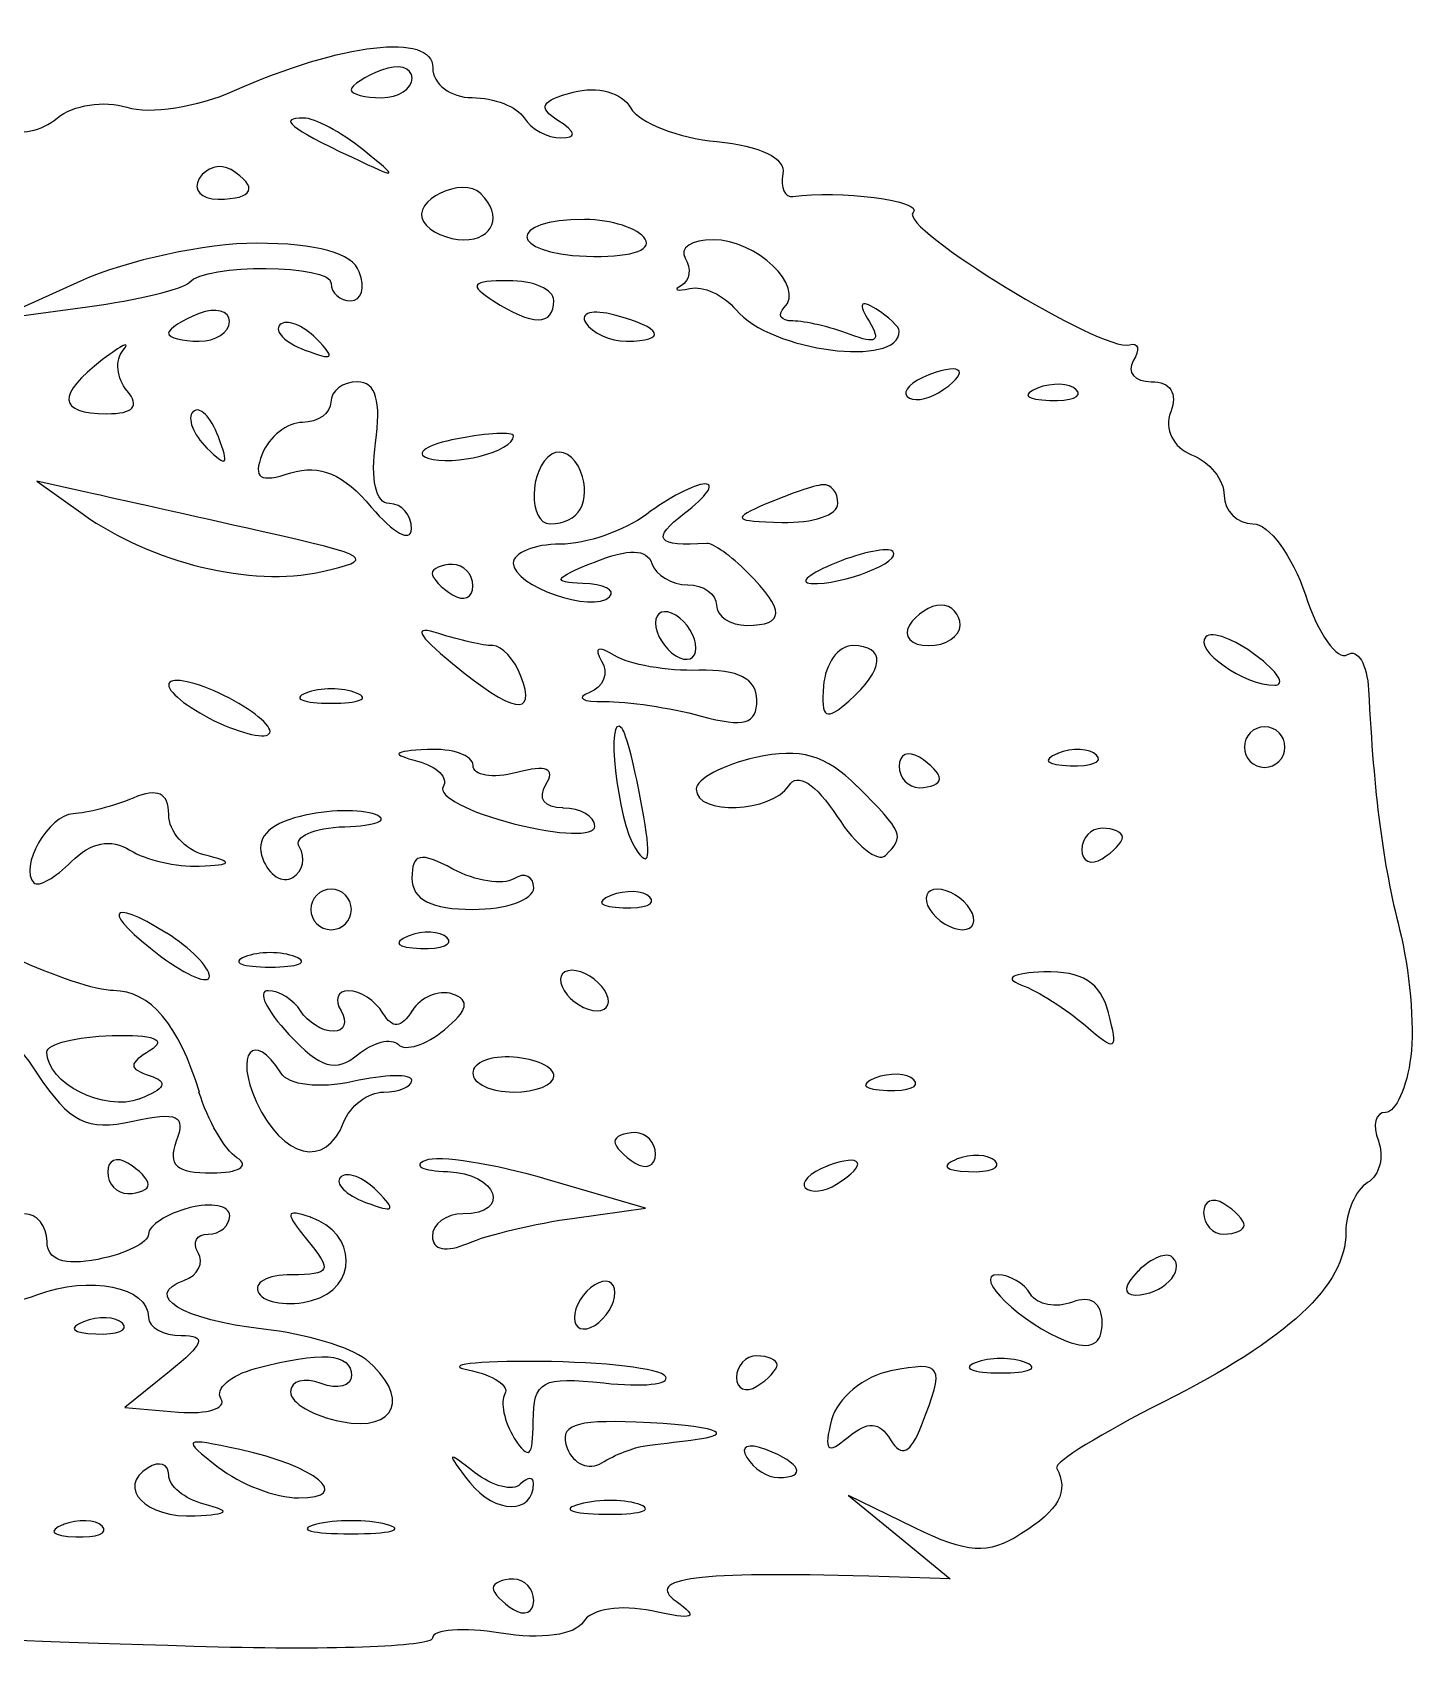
# Model space of a CAD drawing. Extents: x 100 to 384, y 603 to 745.
# Drawn here: x 261.58 to 273.81, y 682.12 to 696.44 of the extents above; entities that cross this region are included whole.
import ezdxf

# ---------------------------------------------------------------- set-up
doc = ezdxf.new("R2010")
doc.units = 0
doc.layers.add('Layer_1', color=7, linetype='CONTINUOUS')

msp = doc.modelspace()

# ---------------------------------------------------------------- linework, layer by layer
at = {"layer": 'Layer_1', "color": 7}
for points in [[(264.674341, 696.102299)], [(263.059217, 693.947942)], [(262.387661, 693.624197)], [(262.073242, 692.365805)], [(265.301592, 691.728489)], [(267.276121, 691.279654)], [(263.238083, 690.58944)], [(266.800836, 690.277229)], [(272.485689, 690.292049)], [(269.431302, 690.022953)], [(271.048127, 689.394518)], [(264.22763, 688.85581)], [(270.533441, 688.123585)], [(265.840033, 687.370241)], [(266.917056, 686.701522)], [(262.430748, 686.432151)], [(272.125066, 686.073056)], [(266.558984, 685.354955)], [(267.993683, 684.726542)], [(264.089724, 683.234413)], [(265.840033, 682.751557)]]:
    msp.add_lwpolyline(points, close=True, dxfattribs=at)
for points in [[(263.984162, 695.678349), (263.983368, 695.678224)], [(263.342115, 695.221838), (263.341831, 695.221838)], [(265.552628, 695.007638), (265.553507, 695.007595)], [(266.471507, 694.780543), (266.469182, 694.780622)], [(263.567271, 694.570465), (263.567979, 694.57108)], [(262.010455, 694.234845), (261.265283, 693.898625), (262.073242, 694.007731)], [(265.79414, 694.239265), (265.794962, 694.239265)], [(269.045422, 693.989382), (269.044968, 693.989898)], [(263.775022, 693.848299), (263.77403, 693.848186)], [(266.738077, 693.935048), (266.737907, 693.935019)], [(269.51379, 693.40608), (269.514074, 693.406335)], [(270.475557, 693.287816), (270.475529, 693.287447)], [(263.007626, 693.079923), (263.005642, 693.079818)], [(265.346011, 692.840171), (265.346011, 692.840852)], [(266.177157, 692.704264), (266.180275, 692.704312)], [(262.073242, 692.365745), (261.624376, 692.46663), (262.033982, 692.173162)], [(268.576146, 692.434066), (268.576401, 692.434066)], [(264.742883, 692.266907), (264.742656, 692.267068)], [(268.693982, 691.743628), (268.694776, 691.743773)], [(267.910798, 691.657651), (267.910911, 691.657946)], [(269.623491, 691.369455), (269.623208, 691.369455)], [(265.657708, 691.010116), (265.655781, 691.010314)], [(268.841157, 691.010433), (268.840874, 691.010396)], [(271.96488, 691.088581), (271.964625, 691.088494)], [(267.480754, 690.792114), (267.481548, 690.792199)], [(264.004515, 690.590551), (264.003211, 690.590551)], [(270.654707, 690.056164), (270.654962, 690.055767)], [(268.882628, 689.765414), (268.881579, 689.765318)], [(266.280026, 689.572599), (266.278637, 689.57403)], [(262.790946, 689.516756), (262.790776, 689.516688)], [(263.953463, 689.499224), (263.955022, 689.49987)], [(265.84386, 688.948123), (265.843718, 688.947953)], [(269.590978, 688.855944), (269.591176, 688.855944)], [(266.702786, 688.799384), (266.703041, 688.798987)], [(262.77374, 688.466143), (262.772351, 688.466103)], [(264.908653, 688.440308), (264.908908, 688.439883)], [(263.46443, 688.256563), (263.464571, 688.256563)], [(266.357186, 688.137729), (266.357441, 688.137729)], [(264.945504, 687.780618), (264.9442, 687.781338)], [(273.779563, 687.37604), (273.778401, 687.374629)], [(264.419308, 687.153416), (264.421037, 687.154011)], [(269.038817, 687.183571), (269.038619, 687.183202)], [(262.533844, 687.000631), (262.534326, 687.00064)], [(263.058763, 687.060403), (263.062052, 687.060422)], [(265.062943, 686.455866), (265.062518, 686.456184)], [(268.614102, 686.404054), (268.614386, 686.404366)], [(269.75757, 686.465476), (269.757853, 686.46505)], [(264.312357, 686.307835), (264.310656, 686.307665)], [(266.379891, 685.946225), (267.008275, 686.033986), (266.140193, 686.287715)], [(264.044143, 685.952459), (264.048197, 685.952637)], [(271.366656, 685.477483), (271.368074, 685.47759)], [(270.784987, 685.202409), (270.784789, 685.20244)], [(262.037951, 685.029141), (262.038206, 685.028744)], [(264.53482, 684.696926), (264.532042, 684.69626)], [(266.069667, 684.676998), (266.070886, 684.677177)], [(269.926997, 684.665906), (269.925664, 684.665906)], [(262.797041, 684.587897), (262.403393, 684.269209), (262.876779, 684.229978)], [(269.178111, 684.593858), (269.179019, 684.594091)], [(266.926496, 684.139501), (266.926496, 684.13987)], [(263.41933, 683.898004), (263.419671, 683.898086)], [(268.073337, 683.897709), (268.073337, 683.897397)], [(262.790521, 683.673197), (262.790776, 683.673103)], [(265.899192, 683.590745), (265.900127, 683.591)], [(266.427145, 683.41498), (266.426748, 683.41464)], [(269.386231, 683.208128), (268.805441, 683.49145), (269.254278, 683.122714), (269.703088, 682.753961), (268.984987, 682.776638)], [(261.858461, 683.233818), (261.858773, 683.233364)]]:
    msp.add_lwpolyline(points, dxfattribs=at)
for points in [[(263.371737, 695.920618), (264.316637, 696.342441), (265.126864, 696.436166), (265.126864, 696.12372)], [(264.943349, 696.031829), (264.943349, 696.12747), (264.821176, 696.159218), (264.674341, 696.102299)], [(265.126864, 696.12372), (265.126864, 695.978048), (265.283337, 695.858907), (265.475299, 695.858907)], [(264.674341, 696.10227), (264.527223, 696.045351), (264.405334, 695.967199), (264.405334, 695.928308)], [(264.674341, 695.857839), (264.82146, 695.857839), (264.943349, 695.93599), (264.943349, 696.031829)], [(261.804631, 695.678482), (261.943529, 695.793796), (262.220871, 695.836542), (262.420515, 695.773188)], [(262.420515, 695.773188), (262.620641, 695.709777), (263.04819, 695.77577), (263.371737, 695.920618)], [(264.405334, 695.928308), (264.405334, 695.889473), (264.527507, 695.857839), (264.674341, 695.857839)], [(265.475299, 695.858907), (265.667488, 695.858907), (265.873737, 695.778092), (265.934767, 695.679418)], [(266.23402, 695.657336), (266.051469, 695.772677), (266.085485, 695.832829), (266.368949, 695.907125)], [(266.368949, 695.907125), (266.585233, 695.963477), (266.800723, 695.903156), (266.877853, 695.766895)], [(266.877853, 695.766895), (266.951271, 695.635849), (267.294858, 695.50194), (267.640486, 695.46941)], [(261.364439, 695.584344), (261.468187, 695.520649), (261.665592, 695.56195), (261.804631, 695.678482)], [(263.983368, 695.678224), (263.755463, 695.678224), (263.855809, 695.595197), (264.406666, 695.333571)], [(264.507863, 695.399136), (264.315674, 695.552689), (264.080483, 695.678349), (263.984162, 695.678349)], [(265.934767, 695.679418), (265.994578, 695.580659), (266.14283, 695.501203), (266.259532, 695.502677)], [(266.259532, 695.502677), (266.404382, 695.504594), (266.397012, 695.553701), (266.23402, 695.657336)], [(264.406666, 695.333571), (264.829822, 695.131914), (264.835604, 695.135826), (264.507863, 695.399136)], [(267.640486, 695.46941), (268.024411, 695.433212), (268.251409, 695.322831), (268.224083, 695.18577)], [(263.341831, 695.221838), (263.249422, 695.278729), (263.12243, 695.243948), (263.061768, 695.142694)], [(263.061768, 695.142694), (263.001107, 695.042263), (263.075941, 694.9602), (263.228445, 694.9602)], [(263.228445, 694.9602), (263.543885, 694.9602), (263.59026, 695.067888), (263.342115, 695.221838)], [(265.553507, 695.007595), (265.392499, 695.169397), (264.9298, 694.94665), (265.044008, 694.761746)], [(268.224083, 695.18577), (268.198571, 695.062463), (268.241091, 694.971017), (268.313091, 694.982554)], [(265.402108, 694.601107), (265.666581, 694.601107), (265.746149, 694.814924), (265.552628, 695.007638)], [(268.313091, 694.982554), (268.712974, 695.045738), (269.478159, 694.944286), (269.375601, 694.841871)], [(269.375601, 694.841871), (269.24379, 694.710173), (271.051954, 693.603689), (271.288817, 693.671247)], [(265.044008, 694.761746), (265.097299, 694.673419), (265.260858, 694.601107), (265.402108, 694.601107)], [(266.469182, 694.780622), (265.780278, 694.780622), (265.793771, 694.481491), (266.48619, 694.455551)], [(267.006943, 694.606127), (266.948549, 694.701938), (266.706697, 694.780543), (266.471507, 694.780543)], [(263.567979, 694.57108), (263.121097, 694.57108), (262.420231, 694.419823), (262.010455, 694.234845)], [(264.477107, 694.316083), (264.414178, 694.483696), (264.10248, 694.570465), (263.567271, 694.570465)], [(266.48619, 694.455551), (266.852228, 694.441378), (267.069702, 694.504789), (267.006943, 694.606127)], [(267.606442, 694.601184), (267.414537, 694.601184), (267.304382, 694.527313), (267.360962, 694.436973)], [(268.235989, 694.00118), (268.422792, 694.187955), (267.990225, 694.601184), (267.606442, 694.601184)], [(267.360962, 694.436973), (267.415671, 694.346689), (267.401497, 694.238717), (267.325812, 694.197105)], [(262.970946, 694.224241), (263.111545, 694.394008), (264.227658, 694.386836), (264.227658, 694.215454)], [(264.401422, 694.061702), (264.497233, 694.061702), (264.531532, 694.17608), (264.477107, 694.316083)], [(262.073242, 694.007731), (262.51763, 694.067712), (262.92151, 694.165337), (262.970946, 694.224241)], [(264.227658, 694.215454), (264.227658, 694.130783), (264.305044, 694.061702), (264.401422, 694.061702)], [(265.794962, 694.239265), (265.468326, 694.237343), (265.442502, 694.203236), (265.659466, 694.062524)], [(266.198077, 694.062524), (266.198077, 694.161283), (266.016376, 694.240739), (265.79414, 694.239265)], [(267.325812, 694.197105), (267.251545, 694.155606), (267.284993, 694.143814), (267.400363, 694.170459)], [(267.400363, 694.170459), (267.517434, 694.197955), (267.700921, 694.112604), (267.8098, 693.981417)], [(263.328508, 693.877473), (263.328508, 693.973114), (263.206335, 694.004862), (263.059217, 693.947942)], [(265.659466, 694.062524), (266.007504, 693.837624), (266.198077, 693.837624), (266.198077, 694.062524)], [(266.737907, 693.935019), (266.539765, 693.98661), (266.423856, 693.956279), (266.479954, 693.866279)], [(267.8098, 693.981417), (268.114723, 693.614049), (269.253768, 693.465154), (269.253768, 693.792714)], [(268.311957, 693.883032), (268.204241, 693.883032), (268.171642, 693.936125), (268.235989, 694.00118)], [(269.044968, 693.989898), (268.907488, 694.075277), (268.887645, 694.03854), (268.986291, 693.880197)], [(269.253768, 693.792714), (269.253768, 693.830443), (269.159941, 693.918913), (269.045422, 693.989382)], [(263.059217, 693.947886), (262.912099, 693.890994), (262.789926, 693.812815), (262.789926, 693.773923)], [(263.059217, 693.703454), (263.206335, 693.703454), (263.328508, 693.781662), (263.328508, 693.877473)], [(263.77403, 693.848186), (263.719888, 693.792967), (263.818817, 693.692422), (263.995699, 693.625212)], [(264.096896, 693.725786), (263.974156, 693.848356), (263.830156, 693.903546), (263.775022, 693.848299)], [(266.479954, 693.866279), (266.533812, 693.776761), (266.697938, 693.703485), (266.839274, 693.703485)], [(266.839274, 693.703485), (267.210924, 693.703485), (267.157916, 693.825574), (266.738077, 693.935048)], [(268.820181, 693.762673), (268.648118, 693.828918), (268.419078, 693.883032), (268.311957, 693.883032)], [(268.986291, 693.880197), (269.095425, 693.705214), (269.048937, 693.674317), (268.820181, 693.762673)], [(262.387661, 693.624268), (262.459945, 693.710612), (262.376323, 693.673308), (262.206527, 693.540703)], [(262.789926, 693.773923), (262.789926, 693.735117), (262.912099, 693.703454), (263.059217, 693.703454)], [(263.995699, 693.625212), (264.251384, 693.527842), (264.272077, 693.548507), (264.096896, 693.725786)], [(271.288817, 693.671247), (271.370171, 693.695058), (271.386045, 693.630683), (271.323683, 693.5296)], [(262.206527, 693.540703), (261.796496, 693.226868), (261.808543, 693.062073), (262.242244, 693.062073)], [(262.423378, 693.264637), (262.330685, 693.376095), (262.314244, 693.537783), (262.387661, 693.624197)], [(269.514074, 693.406335), (269.362704, 693.3478), (269.27653, 693.261485), (269.322168, 693.214373)], [(269.599113, 693.247), (269.885412, 693.423995), (269.82957, 693.527516), (269.51379, 693.40608)], [(271.323683, 693.5296), (271.262738, 693.428318), (271.337856, 693.345546), (271.483274, 693.345546)], [(262.242244, 693.062073), (262.480071, 693.062073), (262.538237, 693.126164), (262.423378, 693.264637)], [(264.462026, 693.344293), (264.330499, 693.344293), (264.224767, 693.263477), (264.224767, 693.164832)], [(264.620483, 692.805688), (264.673208, 693.173237), (264.623063, 693.344293), (264.462026, 693.344293)], [(270.475529, 693.287447), (270.33323, 693.230074), (270.374049, 693.187554), (270.584946, 693.178994)], [(270.819655, 693.273359), (270.761261, 693.333), (270.603938, 693.339491), (270.475557, 693.287816)], [(270.584946, 693.178994), (270.774584, 693.17134), (270.880316, 693.213661), (270.819655, 693.273359)], [(271.483274, 693.345546), (271.652219, 693.345546), (271.717132, 693.242989), (271.654486, 693.077757)], [(263.23043, 692.858452), (263.163815, 693.035447), (263.063186, 693.13517), (263.007626, 693.079923)], [(264.224767, 693.164832), (264.224767, 693.066073), (264.111381, 692.985342), (263.975601, 692.985342)], [(269.322168, 693.214373), (269.368656, 693.167176), (269.493664, 693.18203), (269.599113, 693.247)], [(263.005642, 693.079818), (262.9515, 693.024571), (263.005557, 692.879607), (263.129233, 692.757879)], [(263.975601, 692.985342), (263.838121, 692.985342), (263.676858, 692.858917), (263.617699, 692.704287)], [(271.654486, 693.077757), (271.596943, 692.924913), (271.677163, 692.762562), (271.839589, 692.699468)], [(263.129233, 692.757879), (263.306115, 692.581847), (263.327941, 692.602455), (263.23043, 692.858452)], [(265.346011, 692.840852), (265.074452, 692.788864), (264.955992, 692.711535), (265.082672, 692.669299)], [(265.082672, 692.669299), (265.311428, 692.592877), (265.839778, 692.729422), (265.839778, 692.864833)], [(265.839778, 692.864833), (265.839778, 692.903667), (265.617258, 692.892896), (265.346011, 692.840171)], [(263.617699, 692.704287), (263.535211, 692.487663), (263.592187, 692.449622), (263.87225, 692.538347)], [(264.742656, 692.267068), (264.621334, 692.267068), (264.575129, 692.482331), (264.620483, 692.805688)], [(266.180275, 692.704312), (265.976748, 692.579049), (265.967677, 692.087564), (266.166102, 692.087564)], [(266.433976, 692.552923), (266.382386, 692.690885), (266.265882, 692.75886), (266.177157, 692.704264)], [(271.839589, 692.699468), (271.997195, 692.638835), (272.127475, 692.476551), (272.127475, 692.338893)], [(263.87225, 692.538347), (264.126234, 692.619021), (264.339485, 692.527859), (264.583293, 692.235896)], [(266.166102, 692.087564), (266.418102, 692.087564), (266.53523, 692.289731), (266.433976, 692.552923)], [(267.5343, 692.441045), (267.440757, 692.43846), (267.208515, 692.316802), (267.016893, 692.171753)], [(267.354867, 692.18312), (267.547056, 692.328141), (267.62756, 692.444106), (267.5343, 692.441045)], [(268.576401, 692.434066), (268.502984, 692.427263), (268.280039, 692.352031), (268.082663, 692.267105)], [(268.711075, 692.267105), (268.711075, 692.365836), (268.652115, 692.441039), (268.576146, 692.434066)], [(263.599274, 692.024134), (263.006833, 692.156511), (262.320026, 692.310373), (262.073242, 692.365805)], [(264.93734, 692.042545), (264.939948, 692.165852), (264.853718, 692.266907), (264.742883, 692.266907)], [(268.082663, 692.267105), (267.764389, 692.130334), (267.779781, 692.111285), (268.217308, 692.100116)], [(268.217308, 692.100116), (268.488867, 692.093313), (268.711075, 692.168289), (268.711075, 692.267105)], [(272.127475, 692.338893), (272.127475, 692.201271), (272.243696, 692.088905), (272.38231, 692.088905)], [(262.033982, 692.173162), (262.634871, 691.742735), (263.524014, 691.527393), (264.137913, 691.663686)], [(264.583293, 692.235896), (264.775198, 692.006063), (264.934137, 691.919215), (264.93734, 692.042545)], [(267.016893, 692.171753), (266.824704, 692.026733), (266.481825, 691.908131), (266.253834, 691.908131)], [(267.551875, 691.914509), (267.106241, 691.884575), (267.054452, 691.955527), (267.354867, 692.18312)], [(264.137913, 691.663686), (264.631822, 691.773358), (264.587148, 691.803349), (263.599274, 692.024134)], [(272.38231, 692.088905), (272.522625, 692.088905), (272.731226, 691.805375), (272.845633, 691.458857)], [(266.253834, 691.908131), (266.025645, 691.908131), (265.839324, 691.832645), (265.839324, 691.74066)], [(266.556036, 691.74959), (266.859711, 691.870884), (267.021683, 691.867171), (267.064685, 691.737684)], [(267.910911, 691.657946), (267.767478, 691.802512), (267.604713, 691.917939), (267.551875, 691.914509)], [(268.473674, 691.560315), (268.75402, 691.545008), (269.28546, 691.754318), (269.195403, 691.844258)], [(269.195403, 691.844258), (269.155151, 691.883631), (268.930363, 691.838589), (268.693982, 691.743628)], [(265.301592, 691.72846), (265.202379, 691.72846), (265.122159, 691.6928), (265.122159, 691.649345)], [(265.481025, 691.538369), (265.481025, 691.642797), (265.401371, 691.728489), (265.301592, 691.728489)], [(265.839324, 691.74066), (265.839324, 691.538437), (266.540842, 691.293101), (266.690682, 691.442881)], [(266.453705, 691.560462), (266.175626, 691.5701), (266.195752, 691.606015), (266.556036, 691.74959)], [(267.064685, 691.737684), (267.100118, 691.633681), (267.24185, 691.548557), (267.382137, 691.548557)], [(268.694776, 691.743773), (268.4595, 691.649124), (268.359182, 691.566721), (268.473674, 691.560315)], [(260.828266, 690.640379), (261.747343, 690.677909), (261.451548, 691.547131), (260.518042, 691.552188)], [(265.122159, 691.649345), (265.122159, 691.605862), (265.202096, 691.52017), (265.301592, 691.459226)], [(265.301592, 691.459226), (265.400804, 691.398281), (265.481025, 691.433147), (265.481025, 691.538369)], [(266.690682, 691.442881), (266.747941, 691.501303), (266.641642, 691.554226), (266.453705, 691.560462)], [(267.382137, 691.548557), (267.521601, 691.548557), (267.636121, 691.467769), (267.636121, 691.369067)], [(267.905129, 691.189577), (268.244209, 691.189577), (268.24608, 691.322947), (267.910798, 691.657651)], [(272.845633, 691.458857), (272.960719, 691.112339), (273.12768, 690.874741), (273.218587, 690.930848)], [(267.276121, 691.279645), (267.176625, 691.340618), (267.096688, 691.309947), (267.096688, 691.211188)], [(267.455271, 690.989159), (267.455271, 691.08789), (267.375334, 691.218737), (267.276121, 691.279654)], [(267.636121, 691.369067), (267.636121, 691.270279), (267.758578, 691.189577), (267.905129, 691.189577)], [(269.623208, 691.369455), (269.529664, 691.369455), (269.403523, 691.288639), (269.343428, 691.189965)], [(269.791586, 691.189965), (269.791586, 691.288724), (269.7159, 691.369455), (269.623491, 691.369455)], [(265.181176, 691.11667), (264.947318, 691.19278), (264.979916, 691.11667), (265.302499, 690.851347)], [(265.655781, 691.010314), (265.576127, 691.010314), (265.362168, 691.05839), (265.181176, 691.11667)], [(267.096688, 691.211188), (267.096688, 691.112429), (267.176625, 690.98161), (267.276121, 690.920702)], [(269.343428, 691.189965), (269.283617, 691.091206), (269.360436, 691.010476), (269.511523, 691.010476)], [(269.511523, 691.010476), (269.664593, 691.010476), (269.791586, 691.091291), (269.791586, 691.189965)], [(272.408502, 690.924455), (272.218014, 691.068399), (272.018568, 691.142241), (271.96488, 691.088581)], [(265.906023, 690.740796), (265.850464, 690.88902), (265.737929, 691.010116), (265.657708, 691.010116)], [(266.735639, 690.921828), (266.589938, 691.012735), (266.546001, 690.995047), (266.620552, 690.873866)], [(267.276121, 690.920702), (267.375334, 690.859729), (267.455271, 690.8904), (267.455271, 690.989159)], [(268.840874, 691.010396), (268.712464, 691.010396), (268.598795, 690.850551), (268.583488, 690.654909)], [(268.807141, 690.520292), (269.12482, 690.799731), (269.139277, 691.010433), (268.841157, 691.010433)], [(271.964625, 691.088494), (271.851239, 690.975731), (272.307872, 690.655317), (272.574612, 690.659728)], [(273.218587, 690.930848), (273.309012, 690.986974), (273.392918, 690.846177), (273.404823, 690.618317)], [(265.302499, 690.851347), (265.835667, 690.409729), (266.048039, 690.370843), (265.906023, 690.740796)], [(266.620552, 690.873866), (266.684615, 690.768417), (266.63756, 690.64287), (266.512836, 690.595106)], [(267.481548, 690.792199), (267.1995, 690.783412), (266.863907, 690.842373), (266.735639, 690.921828)], [(272.574612, 690.659728), (272.673825, 690.661638), (272.600124, 690.780512), (272.408502, 690.924455)], [(263.238083, 690.589403), (262.992886, 690.703441), (262.790634, 690.736776), (262.790634, 690.663104)], [(267.993485, 690.529938), (267.993485, 690.717988), (267.829642, 690.802036), (267.480754, 690.792114)], [(262.790634, 690.663104), (262.790634, 690.58946), (262.993595, 690.437268), (263.2395, 690.324792)], [(263.687006, 690.251091), (263.687006, 690.323034), (263.483478, 690.475255), (263.238083, 690.58944)], [(264.003211, 690.590551), (263.87877, 690.540661), (263.980534, 690.500069), (264.228282, 690.500069)], [(264.453352, 690.590551), (264.329195, 690.640441), (264.127992, 690.640441), (264.004515, 690.590551)], [(264.228282, 690.500069), (264.474612, 690.500069), (264.576149, 690.540803), (264.453352, 690.590551)], [(266.512836, 690.595106), (266.387545, 690.547229), (266.449907, 690.511201), (266.646915, 690.515113)], [(268.583488, 690.654909), (268.560811, 690.364202), (268.60333, 690.339677), (268.807141, 690.520292)], [(273.404823, 690.618317), (273.453012, 689.675224), (273.529264, 689.092651), (273.679217, 688.498149)], [(266.646915, 690.515113), (266.845056, 690.519081), (267.22813, 690.461396), (267.499718, 690.387525)], [(266.800836, 690.277229), (266.649749, 690.455188), (266.7586, 689.458337), (266.919891, 689.214951)], [(267.499718, 690.387525), (267.88282, 690.283267), (267.993485, 690.315327), (267.993485, 690.529938)], [(263.2395, 690.324792), (263.485831, 690.2122), (263.687658, 690.179119), (263.687006, 690.251091)], [(266.979986, 689.57403), (266.917907, 689.919642), (266.836836, 690.236073), (266.800836, 690.277229)], [(272.485689, 690.292049), (272.386477, 690.292049), (272.306256, 690.211233), (272.306256, 690.112559)], [(272.665123, 690.112559), (272.665123, 690.211346), (272.585186, 690.292049), (272.485689, 690.292049)], [(265.483037, 689.949706), (265.483037, 690.039111), (265.301337, 690.103032), (265.0791, 690.091523)], [(268.881579, 689.765318), (268.6018, 690.044984), (268.381264, 690.107666), (267.983875, 690.020408)], [(270.998804, 690.041707), (270.940411, 690.10132), (270.783088, 690.107868), (270.654707, 690.056164)], [(272.306256, 690.112559), (272.306256, 690.0138), (272.38676, 689.933069), (272.485689, 689.933069)], [(272.485689, 689.933069), (272.584902, 689.933069), (272.665123, 690.013885), (272.665123, 690.112559)], [(265.0791, 690.091523), (264.771683, 690.075366), (264.750735, 690.050931), (264.992077, 689.988059)], [(264.992077, 689.988059), (265.165841, 689.942619), (265.268171, 689.840289), (265.218282, 689.76072)], [(267.983875, 690.020408), (267.694203, 689.956685), (267.456943, 689.830288), (267.456943, 689.739381)], [(269.431302, 690.022925), (269.332089, 690.083926), (269.251869, 690.049003), (269.251869, 689.94381)], [(269.610452, 689.832805), (269.610452, 689.876317), (269.530515, 689.96198), (269.431302, 690.022953)], [(270.654962, 690.055767), (270.512663, 689.998365), (270.553482, 689.955874), (270.764379, 689.947313)], [(270.764379, 689.947313), (270.954017, 689.93966), (271.059778, 689.981981), (270.998804, 690.041707)], [(265.870165, 689.888251), (265.656149, 689.832635), (265.483037, 689.860188), (265.483037, 689.949706)], [(266.128118, 689.78181), (266.216275, 689.924109), (266.133787, 689.957841), (265.870165, 689.888251)], [(268.27539, 689.770817), (268.350508, 689.892508), (268.512934, 689.789809), (268.703563, 689.500023)], [(269.251869, 689.94381), (269.251869, 689.839325), (269.332089, 689.75369), (269.431302, 689.75369)], [(269.431302, 689.75369), (269.530515, 689.75369), (269.610452, 689.78935), (269.610452, 689.832805)], [(262.790776, 689.516688), (262.790776, 689.708934), (262.695532, 689.752701), (262.476556, 689.661709)], [(265.218282, 689.76072), (265.169809, 689.681095), (265.450723, 689.534232), (265.844455, 689.434325)], [(266.278637, 689.57403), (266.112527, 689.57403), (266.051866, 689.658531), (266.128118, 689.78181)], [(267.456943, 689.739381), (267.456943, 689.507138), (268.128329, 689.532763), (268.27539, 689.770817)], [(269.131226, 689.153822), (269.30414, 689.326792), (269.292234, 689.354033), (268.882628, 689.765414)], [(262.476556, 689.661709), (262.304209, 689.590049), (262.064908, 689.527517), (261.945768, 689.522726)], [(264.620398, 689.515665), (264.491138, 689.56683), (264.192593, 689.559715), (263.953463, 689.499224)], [(266.560089, 689.412214), (266.560089, 689.500372), (266.43253, 689.572599), (266.280026, 689.572599)], [(266.919891, 689.214951), (267.045466, 689.025512), (267.06134, 689.131868), (266.979986, 689.57403)], [(261.945768, 689.522726), (261.726934, 689.513939), (261.462404, 689.047106), (261.598099, 688.911401)], [(263.105167, 689.15929), (262.93282, 689.204531), (262.790946, 689.365227), (262.790946, 689.516756)], [(263.955022, 689.49987), (263.665349, 689.427275), (263.554316, 689.301814), (263.622348, 689.124314)], [(263.947198, 689.227183), (263.891639, 689.319139), (264.072206, 689.40072), (264.348272, 689.408459)], [(264.348272, 689.408459), (264.6255, 689.416112), (264.748099, 689.464585), (264.620398, 689.515665)], [(265.844455, 689.434325), (266.249044, 689.331569), (266.560089, 689.322328), (266.560089, 689.412214)], [(268.703563, 689.500023), (268.871374, 689.242864), (269.064641, 689.087197), (269.131226, 689.153822)], [(271.048127, 689.394518), (270.949198, 689.394518), (270.868694, 689.308883), (270.868694, 689.204398)], [(271.22756, 689.315431), (271.22756, 689.358915), (271.147623, 689.394518), (271.048127, 689.394518)], [(261.932389, 689.100301), (262.102467, 689.27089), (262.282099, 689.306012), (262.4475, 689.201442)], [(271.048127, 689.125283), (271.14734, 689.186228), (271.22756, 689.271919), (271.22756, 689.315431)], [(261.598099, 688.911401), (261.638918, 688.871375), (261.788871, 688.956557), (261.932389, 689.100301)], [(262.4475, 689.201442), (262.586965, 689.113284), (262.862521, 689.049108), (263.060096, 689.059086)], [(263.060096, 689.059086), (263.361504, 689.074393), (263.368732, 689.09038), (263.105167, 689.15929)], [(263.622348, 689.124314), (263.67734, 688.977734), (263.798379, 688.90324), (263.888521, 688.958912)], [(263.888521, 688.958912), (263.978663, 689.014613), (264.006726, 689.135284), (263.947198, 689.227183)], [(265.305107, 689.033588), (265.014272, 689.189323), (264.942414, 689.173194), (264.942414, 688.95212)], [(270.868694, 689.204398), (270.868694, 689.099856), (270.949198, 689.064225), (271.048127, 689.125283)], [(265.843718, 688.947953), (265.746489, 688.888256), (265.504694, 688.925843), (265.305107, 689.033588)], [(266.019608, 688.866656), (266.019608, 688.971169), (265.940804, 689.007821), (265.84386, 688.948123)], [(264.22763, 688.85581), (264.128417, 688.85581), (264.048197, 688.775023), (264.048197, 688.676321)], [(264.407063, 688.676321), (264.407063, 688.77508), (264.327126, 688.85581), (264.22763, 688.85581)], [(264.942414, 688.95212), (264.942414, 688.765601), (265.116461, 688.676508), (265.480911, 688.676508)], [(265.480911, 688.676508), (265.777245, 688.676508), (266.019608, 688.762086), (266.019608, 688.866656)], [(267.046883, 688.784927), (266.988489, 688.84454), (266.831167, 688.85106), (266.702786, 688.799384)], [(269.591176, 688.855944), (269.491963, 688.855944), (269.460215, 688.775128), (269.523428, 688.676454)], [(269.8815, 688.676454), (269.821689, 688.775213), (269.689311, 688.855944), (269.590978, 688.855944)], [(262.772351, 688.466103), (262.240373, 688.798307), (262.200518, 688.651007), (262.71906, 688.263965)], [(264.048197, 688.676321), (264.048197, 688.57759), (264.128134, 688.496803), (264.22763, 688.496803)], [(264.22763, 688.496803), (264.326842, 688.496803), (264.407063, 688.577618), (264.407063, 688.676321)], [(266.703041, 688.798987), (266.560741, 688.741586), (266.60156, 688.699066), (266.812458, 688.690505)], [(266.812458, 688.690505), (267.002096, 688.682852), (267.107885, 688.725173), (267.046883, 688.784927)], [(269.523428, 688.676454), (269.583239, 688.577723), (269.715617, 688.496964), (269.814036, 688.496964)], [(269.814036, 688.496964), (269.913249, 688.496964), (269.944713, 688.577751), (269.8815, 688.676454)], [(263.150351, 688.086261), (263.150351, 688.165773), (262.981123, 688.336702), (262.77374, 688.466143)], [(264.908908, 688.439883), (264.766326, 688.382481), (264.807428, 688.339962), (265.018326, 688.331429)], [(265.252751, 688.425851), (265.194357, 688.485436), (265.037034, 688.491984), (264.908653, 688.440308)], [(265.018326, 688.331429), (265.207963, 688.323776), (265.313809, 688.366097), (265.252751, 688.425851)], [(273.679217, 688.498149), (273.767091, 688.152538), (273.812445, 687.647597), (273.779563, 687.37604)], [(262.301941, 687.958115), (262.157091, 687.958115), (261.765286, 688.087091), (261.433208, 688.244596)], [(262.71906, 688.263965), (262.955186, 688.086629), (263.150351, 688.006522), (263.150351, 688.086261)], [(263.464571, 688.256563), (263.34013, 688.206674), (263.43906, 688.166025), (263.689075, 688.166025)], [(263.913296, 688.256563), (263.788855, 688.306425), (263.587822, 688.306425), (263.46443, 688.256563)], [(263.689075, 688.166025), (263.935123, 688.166025), (264.036943, 688.206759), (263.913296, 688.256563)], [(266.357441, 688.137729), (266.258228, 688.137729), (266.226763, 688.056942), (266.289693, 687.95824)], [(266.647737, 687.95824), (266.587926, 688.05697), (266.455548, 688.137729), (266.357186, 688.137729)], [(270.533469, 688.123582), (270.257091, 688.114794), (270.172477, 688.068221), (270.329374, 688.010338)], [(271.104452, 687.762156), (271.035853, 688.028726), (270.87031, 688.133645), (270.533441, 688.123585)], [(263.062052, 687.060422), (262.881768, 687.655647), (262.625743, 687.958115), (262.301941, 687.958115)], [(263.670282, 687.957369), (263.57277, 687.957369), (263.653274, 687.783492), (263.854534, 687.571135)], [(263.957318, 687.77788), (263.897507, 687.876639), (263.76683, 687.957369), (263.670282, 687.957369)], [(264.383053, 687.957369), (264.283841, 687.957369), (264.252943, 687.876582), (264.315589, 687.77788)], [(264.685397, 687.758661), (264.618782, 687.867936), (264.481586, 687.957369), (264.383053, 687.957369)], [(265.301875, 687.927934), (265.179702, 687.968385), (265.020678, 687.901289), (264.945504, 687.780618)], [(266.289693, 687.95824), (266.349504, 687.859481), (266.481882, 687.77875), (266.580272, 687.77875)], [(266.580272, 687.77875), (266.679485, 687.77875), (266.710949, 687.859566), (266.647737, 687.95824)], [(270.329374, 688.010338), (270.476493, 687.955884), (270.734474, 687.793204), (270.900357, 687.648912)], [(265.229592, 687.61116), (265.439072, 687.784357), (265.459198, 687.875774), (265.301875, 687.927934)], [(261.194105, 687.681777), (261.236908, 687.724013), (261.429381, 687.519748), (261.625198, 687.227369)], [(264.247841, 687.59839), (264.148345, 687.59839), (264.019368, 687.679206), (263.957318, 687.77788)], [(264.315589, 687.77788), (264.3754, 687.679121), (264.34677, 687.59839), (264.247841, 687.59839)], [(264.9442, 687.781338), (264.846971, 687.624072), (264.772987, 687.617864), (264.685397, 687.758661)], [(270.900357, 687.648912), (271.171916, 687.412616), (271.192439, 687.423983), (271.104452, 687.762156)], [(261.713299, 687.414291), (261.713299, 687.485866), (261.972386, 687.55197), (262.289781, 687.560984)], [(262.289781, 687.560984), (262.657378, 687.572039), (262.780118, 687.524247), (262.628464, 687.43042)], [(263.78208, 687.229554), (263.544253, 687.615823), (263.367485, 687.404537), (263.567214, 686.972112)], [(263.854534, 687.571135), (264.133463, 687.271365), (264.269667, 687.230833), (264.461516, 687.390029)], [(264.461516, 687.390029), (264.597579, 687.502933), (264.759948, 687.543979), (264.82248, 687.481418)], [(264.82248, 687.481418), (264.883992, 687.418801), (265.067393, 687.476599), (265.229592, 687.61116)], [(262.534326, 687.00064), (262.222146, 686.880791), (261.713299, 687.137185), (261.713299, 687.414291)], [(262.628464, 687.43042), (262.432874, 687.309523), (262.432307, 687.269696), (262.626253, 687.204981)], [(265.840033, 687.370212), (265.642174, 687.385519), (265.480968, 687.321371), (265.480968, 687.229019)], [(266.199126, 687.201976), (266.199126, 687.279617), (266.038401, 687.355444), (265.840033, 687.370241)], [(273.778401, 687.374629), (273.744952, 687.10307), (273.646023, 686.880907), (273.555882, 686.880907)], [(261.625198, 687.227369), (261.917677, 686.788271), (262.06505, 686.714357), (262.472757, 686.802552)], [(262.626253, 687.204981), (262.788678, 687.150641), (262.762316, 687.087768), (262.533844, 687.000631)], [(264.421037, 687.154011), (264.121699, 687.088162), (263.84946, 687.120619), (263.78208, 687.229554)], [(264.940826, 687.164471), (264.940826, 687.221787), (264.707252, 687.216883), (264.419308, 687.153416)], [(264.691661, 687.060439), (264.829141, 687.060439), (264.940826, 687.107296), (264.940826, 687.164471)], [(265.480968, 687.229019), (265.480968, 687.136382), (265.641693, 687.060726), (265.840033, 687.060726)], [(265.840033, 687.060726), (266.038174, 687.060726), (266.199126, 687.124335), (266.199126, 687.201976)], [(269.038619, 687.183202), (268.896319, 687.125829), (268.937138, 687.083309), (269.148036, 687.074749)], [(269.383028, 687.169114), (269.324351, 687.228727), (269.167311, 687.235246), (269.038817, 687.183571)], [(269.148036, 687.074749), (269.337674, 687.067095), (269.443123, 687.109416), (269.383028, 687.169114)], [(263.394924, 686.479657), (263.283806, 686.552196), (263.133853, 686.813545), (263.058763, 687.060403)], [(263.567214, 686.972112), (263.798804, 686.471479), (264.181226, 686.381896), (264.338237, 686.791148)], [(264.338237, 686.791148), (264.393513, 686.939372), (264.555088, 687.060439), (264.691661, 687.060439)], [(262.472757, 686.802552), (262.8723, 686.889009), (262.945491, 686.855276), (262.857475, 686.625812)], [(273.555882, 686.880907), (273.466874, 686.880907), (273.435976, 686.767776), (273.491535, 686.629843)], [(266.917056, 686.701437), (266.817844, 686.701437), (266.737623, 686.665806), (266.737623, 686.622351)], [(267.096489, 686.511374), (267.096489, 686.615888), (267.016552, 686.701522), (266.917056, 686.701522)], [(262.857475, 686.625812), (262.777822, 686.416501), (262.859771, 686.342999), (263.171837, 686.34504)], [(266.737623, 686.622351), (266.737623, 686.578895), (266.817277, 686.493176), (266.917056, 686.432231)], [(268.699425, 686.245031), (268.985724, 686.421998), (268.929598, 686.525547), (268.614102, 686.404054)], [(273.491535, 686.629843), (273.543126, 686.491625), (273.505708, 686.325348), (273.396291, 686.260154)], [(262.430748, 686.43218), (262.331535, 686.493125), (262.251315, 686.458259), (262.251315, 686.353093)], [(262.610181, 686.242032), (262.610181, 686.285487), (262.530244, 686.371207), (262.430748, 686.432151)], [(263.171837, 686.34504), (263.413633, 686.346959), (263.509699, 686.403944), (263.394924, 686.479657)], [(265.062518, 686.456184), (264.946297, 686.4091), (265.034171, 686.364341), (265.257825, 686.356489)], [(266.140193, 686.287715), (265.662782, 686.427406), (265.17803, 686.502893), (265.062943, 686.455866)], [(266.917056, 686.432231), (267.016269, 686.371258), (267.096489, 686.406152), (267.096489, 686.511374)], [(268.614386, 686.404366), (268.463015, 686.345916), (268.376842, 686.259544), (268.42248, 686.212404)], [(269.757853, 686.46505), (269.615554, 686.407649), (269.656373, 686.365129), (269.867271, 686.356597)], [(270.101696, 686.451019), (270.043302, 686.510518), (269.885979, 686.517151), (269.75757, 686.465476)], [(269.867271, 686.356597), (270.056908, 686.348943), (270.162669, 686.391265), (270.101696, 686.451019)], [(262.251315, 686.353093), (262.251315, 686.248608), (262.331819, 686.162945), (262.430748, 686.162945)], [(262.430748, 686.162945), (262.530244, 686.162945), (262.610181, 686.198577), (262.610181, 686.242032)], [(264.310656, 686.307665), (264.256515, 686.252418), (264.355444, 686.151901), (264.532893, 686.084692)], [(264.634373, 686.185265), (264.511916, 686.307835), (264.367916, 686.363026), (264.312357, 686.307835)], [(265.257825, 686.356489), (265.699973, 686.340899), (265.829063, 685.983246), (265.392187, 685.983246)], [(268.42248, 686.212404), (268.469535, 686.165207), (268.593976, 686.180117), (268.699425, 686.245031)], [(273.396291, 686.260154), (273.290275, 686.194843), (273.204102, 685.997184), (273.204102, 685.820625)], [(264.532893, 686.084692), (264.788578, 685.987322), (264.809271, 686.007816), (264.634373, 686.185265)], [(272.125066, 686.073056), (272.025853, 686.134029), (271.945633, 686.099134), (271.945633, 685.993941)], [(261.714404, 685.738976), (261.714404, 685.873338), (261.625113, 685.983436), (261.514845, 685.983436)], [(262.971116, 686.035196), (262.773258, 685.983606), (262.61208, 685.879262), (262.61208, 685.803747)], [(263.330294, 685.966456), (263.330294, 686.055861), (263.16957, 686.087042), (262.971116, 686.035196)], [(263.139806, 685.803719), (263.244971, 685.803719), (263.330294, 685.876938), (263.330294, 685.966456)], [(264.048197, 685.952637), (263.81774, 686.029003), (263.815189, 685.999154), (264.022685, 685.743043)], [(264.055482, 685.215176), (264.46883, 685.323261), (264.46299, 685.81491), (264.044143, 685.952459)], [(265.392187, 685.983246), (265.245069, 685.983246), (265.123179, 685.893869), (265.123179, 685.784509)], [(271.945633, 685.993941), (271.945633, 685.889484), (272.025853, 685.803821), (272.125066, 685.803821)], [(272.304499, 685.882908), (272.304499, 685.92642), (272.223711, 686.012083), (272.125066, 686.073056)], [(265.437315, 685.72209), (265.609661, 685.79718), (266.034291, 685.898065), (266.379891, 685.946225)], [(273.204102, 685.820625), (273.204102, 685.347443), (272.699167, 684.877737), (271.588269, 684.317713)], [(272.125066, 685.803821), (272.224278, 685.803821), (272.304499, 685.839453), (272.304499, 685.882908)], [(262.163271, 685.580349), (261.862401, 685.522777), (261.714404, 685.57553), (261.714404, 685.738976)], [(262.61208, 685.803747), (262.61208, 685.728034), (262.409119, 685.627404), (262.163271, 685.580349)], [(263.051082, 685.639508), (262.996373, 685.729763), (263.034074, 685.803719), (263.139806, 685.803719)], [(264.022685, 685.743043), (264.240669, 685.48064), (264.222244, 685.444527), (263.878401, 685.444527)], [(265.123179, 685.784509), (265.123179, 685.662902), (265.246486, 685.638694), (265.437315, 685.72209)], [(262.92579, 685.394793), (263.051082, 685.43907), (263.105507, 685.549196), (263.051082, 685.639508)], [(271.339727, 685.265105), (271.578404, 685.265105), (271.791683, 685.477449), (271.671834, 685.597246)], [(271.671834, 685.597246), (271.621945, 685.648128), (271.48333, 685.594667), (271.366656, 685.477483)], [(261.625708, 685.265686), (262.093595, 685.443475), (262.612874, 685.339019), (262.612874, 685.066893)], [(263.628641, 684.963454), (262.912751, 685.042285), (262.55448, 685.262234), (262.92579, 685.394793)], [(263.878401, 685.444527), (263.661834, 685.444527), (263.532064, 685.371308), (263.587226, 685.281875)], [(266.738417, 685.28647), (266.738417, 685.385229), (266.657913, 685.416212), (266.558984, 685.354955)], [(270.127236, 685.444575), (269.886291, 685.444575), (270.33785, 685.00713), (270.734162, 684.856667)], [(270.415123, 685.272909), (270.357863, 685.367416), (270.227186, 685.444575), (270.127236, 685.444575)], [(271.368074, 685.47759), (271.23768, 685.348699), (271.228609, 685.265105), (271.339727, 685.265105)], [(260.787674, 685.241025), (261.004524, 685.161173), (261.380682, 685.1722), (261.625708, 685.265686)], [(263.587226, 685.281875), (263.641368, 685.19247), (263.8534, 685.162395), (264.055482, 685.215176)], [(266.558984, 685.354907), (266.459771, 685.293905), (266.379551, 685.163086), (266.379551, 685.064418)], [(266.558984, 684.99599), (266.658197, 685.056991), (266.738417, 685.187782), (266.738417, 685.28647)], [(270.784789, 685.20244), (270.641072, 685.146824), (270.47346, 685.178062), (270.415123, 685.272909)], [(271.048326, 685.020623), (271.048326, 685.195634), (270.947129, 685.264912), (270.784987, 685.202409)], [(262.038206, 685.028744), (261.895907, 684.971342), (261.936726, 684.928851), (262.147623, 684.92029)], [(262.382049, 685.014684), (262.323938, 685.074268), (262.166332, 685.080845), (262.037951, 685.029141)], [(262.147623, 684.92029), (262.337261, 684.912637), (262.443078, 684.954958), (262.382049, 685.014684)], [(262.612874, 685.066893), (262.612874, 684.978849), (262.744401, 684.906622), (262.901923, 684.906622)], [(264.532042, 684.69626), (264.402499, 684.802446), (263.997371, 684.922776), (263.628641, 684.963454)], [(266.379551, 685.064418), (266.379551, 684.965659), (266.459204, 684.934676), (266.558984, 684.99599)], [(270.734162, 684.856667), (270.952146, 684.774604), (271.048326, 684.825457), (271.048326, 685.020623)], [(262.901923, 684.906622), (263.128694, 684.906622), (263.106584, 684.837853), (262.797041, 684.587897)], [(263.556811, 684.614469), (264.13899, 684.770573), (264.407601, 684.751184), (264.407601, 684.553212)], [(264.31797, 684.144598), (264.807768, 684.050885), (264.93133, 684.367004), (264.53482, 684.696926)], [(266.070886, 684.677177), (265.499422, 684.681146), (265.21488, 684.646903), (265.438534, 684.602427)], [(267.186801, 684.544309), (267.143998, 684.613616), (266.641132, 684.673597), (266.069667, 684.676998)], [(267.993683, 684.726571), (267.894187, 684.726571), (267.81425, 684.640964), (267.81425, 684.536423)], [(268.172833, 684.647427), (268.172833, 684.690939), (268.093179, 684.726542), (267.993683, 684.726542)], [(269.449387, 684.109874), (269.660852, 684.647436), (269.641009, 684.682243), (269.178111, 684.593858)], [(269.925664, 684.665906), (269.801223, 684.61596), (269.902987, 684.575425), (270.150735, 684.575425)], [(270.375806, 684.665906), (270.251365, 684.715796), (270.050445, 684.715796), (269.926997, 684.665906)], [(270.150735, 684.575425), (270.397066, 684.575425), (270.498518, 684.616158), (270.375806, 684.665906)], [(263.252455, 684.348806), (263.19973, 684.435489), (263.335793, 684.555168), (263.556811, 684.614469)], [(264.138593, 684.482743), (263.991475, 684.539663), (263.869019, 684.506554), (263.869019, 684.408249)], [(264.407601, 684.553212), (264.407601, 684.4576), (264.285145, 684.425823), (264.138593, 684.482743)], [(265.438534, 684.602427), (265.662754, 684.557753), (265.80888, 684.462509), (265.764546, 684.390736)], [(266.015412, 684.147158), (266.017708, 684.506123), (266.092515, 684.547064), (266.641472, 684.486652)], [(266.641472, 684.486652), (266.984266, 684.448923), (267.229633, 684.47418), (267.186801, 684.544309)], [(267.81425, 684.536423), (267.81425, 684.431938), (267.894754, 684.396221), (267.993683, 684.457308)], [(267.993683, 684.457308), (268.092896, 684.518309), (268.172833, 684.603972), (268.172833, 684.647427)], [(269.179019, 684.594091), (268.942042, 684.548538), (268.705151, 684.353316), (268.654552, 684.159877)], [(263.869019, 684.408249), (263.869019, 684.310482), (264.071979, 684.191795), (264.31797, 684.144598)], [(265.764546, 684.390736), (265.720609, 684.319076), (265.758877, 684.142903), (265.848168, 683.999614)], [(262.876779, 684.229978), (263.136716, 684.207584), (263.306171, 684.261839), (263.252455, 684.348806)], [(271.588269, 684.317713), (271.045151, 684.043914), (270.620974, 683.781514), (270.645664, 683.734603)], [(265.848168, 683.999614), (265.977995, 683.79654), (266.013428, 683.829167), (266.015412, 684.147158)], [(266.926496, 684.13987), (266.376546, 684.162547), (266.240001, 684.110276), (266.316877, 683.909697)], [(267.410795, 683.980733), (267.855636, 684.034875), (267.621976, 684.111864), (266.926496, 684.139501)], [(268.654552, 684.159877), (268.583403, 683.883074), (268.613734, 683.850589), (268.800537, 684.006919)], [(268.800537, 684.006919), (268.977135, 684.153329), (269.075781, 684.147291), (269.176411, 683.983959)], [(269.176411, 683.983959), (269.274773, 683.82519), (269.351592, 683.860765), (269.449387, 684.109874)], [(263.419671, 683.898086), (262.911815, 684.007163), (262.900959, 683.998291), (263.229182, 683.74167)], [(267.006801, 683.931155), (267.106014, 683.943911), (267.287431, 683.965624), (267.410795, 683.980733)], [(268.073337, 683.897397), (267.914597, 683.958626), (267.842313, 683.92872), (267.905242, 683.826928)], [(263.938496, 683.469601), (264.434814, 683.469601), (264.089299, 683.753854), (263.41933, 683.898004)], [(265.496134, 683.695627), (265.244134, 683.892408), (265.239031, 683.881977), (265.455031, 683.606336)], [(266.316877, 683.909697), (266.369885, 683.767653), (266.509066, 683.709287), (266.621686, 683.780068)], [(266.621686, 683.780068), (266.735639, 683.850878), (266.908042, 683.919079), (267.006801, 683.931155)], [(267.905242, 683.826928), (267.964203, 683.729388), (268.091195, 683.649536), (268.183888, 683.649536)], [(268.183888, 683.649536), (268.441841, 683.649536), (268.385998, 683.778285), (268.073337, 683.897709)], [(262.608225, 683.737364), (262.322719, 683.561078), (262.588382, 683.288104), (263.025655, 683.311156)], [(262.790776, 683.673103), (262.790776, 683.77036), (262.709138, 683.799301), (262.608225, 683.737364)], [(263.104741, 683.414195), (262.932111, 683.459436), (262.790521, 683.575883), (262.790521, 683.673197)], [(263.229182, 683.74167), (263.421371, 683.592029), (263.740099, 683.469601), (263.938496, 683.469601)], [(265.900127, 683.591), (265.836064, 683.525974), (265.653797, 683.572575), (265.496134, 683.695627)], [(266.018247, 683.599533), (266.018247, 683.659429), (265.966373, 683.65546), (265.899192, 683.590745)], [(270.645664, 683.734603), (270.756499, 683.526399), (270.668341, 683.360909), (270.328723, 683.150669)], [(265.455031, 683.606336), (265.676417, 683.325451), (266.018247, 683.321598), (266.018247, 683.599533)], [(263.025655, 683.311156), (263.329444, 683.32788), (263.3475, 683.350812), (263.104741, 683.414195)], [(266.426748, 683.41464), (266.25185, 683.369087), (266.35248, 683.32892), (266.648134, 683.325349)], [(266.965784, 683.408177), (266.843327, 683.457471), (266.601759, 683.460306), (266.427145, 683.41498)], [(266.648134, 683.325349), (266.944439, 683.32138), (267.087305, 683.358854), (266.965784, 683.408177)], [(261.858773, 683.233364), (261.715907, 683.175963), (261.757293, 683.133443), (261.96819, 683.124911)], [(262.202615, 683.219361), (262.144222, 683.278917), (261.986899, 683.285494), (261.858461, 683.233818)], [(264.089724, 683.234413), (263.917378, 683.189172), (264.057693, 683.152265), (264.403916, 683.152265)], [(264.718108, 683.234413), (264.545478, 683.279569), (264.262581, 683.279569), (264.089724, 683.234413)], [(264.403916, 683.152265), (264.749545, 683.152265), (264.890908, 683.189229), (264.718108, 683.234413)], [(261.96819, 683.124911), (262.157828, 683.117257), (262.263645, 683.159579), (262.202615, 683.219361)], [(270.328723, 683.150669), (270.031538, 682.965085), (269.863217, 682.975261), (269.386231, 683.208128)], [(268.984987, 682.776638), (267.47208, 682.822417), (266.991693, 682.759913), (267.279409, 682.555706)], [(265.840033, 682.751614), (265.74082, 682.751614), (265.6606, 682.715954), (265.6606, 682.672499)], [(265.6606, 682.672499), (265.6606, 682.629072), (265.741104, 682.543324), (265.840033, 682.482351)], [(266.019466, 682.561437), (266.019466, 682.665979), (265.938962, 682.751557), (265.840033, 682.751557)], [(265.840033, 682.482351), (265.939245, 682.421406), (266.019466, 682.456272), (266.019466, 682.561437)], [(267.06511, 682.469391), (266.791283, 682.528805), (266.528823, 682.488383), (266.458779, 682.374402)], [(267.279409, 682.555706), (267.488606, 682.407652), (267.438149, 682.388121), (267.06511, 682.469391)], [(263.014543, 682.155652), (260.455056, 682.237205), (260.456105, 682.23712), (260.456105, 682.423413)], [(266.458779, 682.374402), (266.387063, 682.256991), (266.085088, 682.215123), (265.72968, 682.272638)], [(265.124171, 682.229721), (265.124171, 682.152137), (264.174763, 682.118717), (263.014543, 682.155652)], [(265.72968, 682.272638), (265.396581, 682.326694), (265.124171, 682.307306), (265.124171, 682.229721)]]:
    msp.add_open_spline(points, degree=3, dxfattribs=at)

doc.saveas('drawing.dxf')
